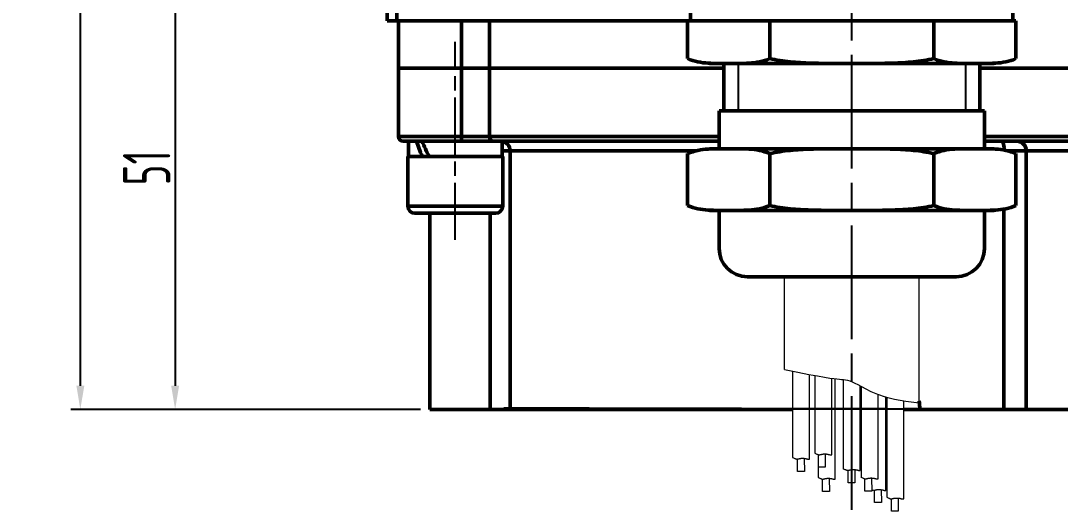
# Model space of a CAD drawing. Header units: millimetres. Extents: x 3338 to 4235, y 1659 to 2315.
# Drawn here: x 3874.8 to 3984.5, y 1946.7 to 1998.4 of the extents above; entities that cross this region are included whole.
import ezdxf

# ---------------------------------------------------------------- set-up
doc = ezdxf.new("R2010")
doc.units = ezdxf.units.MM
for name, pattern in [('AM_ISO08W050', [18, 12, -1.5, 3, -1.5]), ('AM_ISO08W050x2', [9, 6, -0.75, 1.5, -0.75]), ('DIVIDE2', [15.875, 6.35, -3.175, 0, -3.175, 0, -3.175])]:
    doc.linetypes.add(name, pattern=pattern)
doc.layers.add('2-粗实线', color=4, linetype='Continuous')
for name, color, linetype, lineweight in [('4-尺寸线', 7, 'Continuous', 15), ('AM_5', 3, 'Continuous', 25), ('AM_7', 4, 'AM_ISO08W050', 25), ('AM_BOR', 7, 'Continuous', 50), ('双点划线', 6, 'DIVIDE2', 13)]:
    doc.layers.add(name, color=color, linetype=linetype, lineweight=lineweight)
doc.styles.add('工程字', font='gbenor.shx', dxfattribs={"width": 0.707, "bigfont": 'hztxt.shx'})
doc.dimstyles.new('AM_GB$0', dxfattribs={"dimtxt": 3.5, "dimasz": 2.5, "dimexe": 1, "dimexo": 1, "dimgap": 0.5, "dimtad": 1, "dimdsep": 46, "dimtxsty": '工程字', "dimcen": 0, "dimclrd": 256, "dimclre": 256, "dimclrt": 2, "dimadec": 0, "dimazin": 2, "dimtp": 0.1, "dimtm": 0.1, "dimtfac": 0.71, "dimtmove": 0, "dimatfit": 3, "dimfxl": 0, "dimlwd": -1, "dimlwe": -1, "dimarcsym": 0})

# ---------------------------------------------------------------- blocks, each defined once
blk = doc.blocks.new('*D7')
at = {"layer": 'AM_5', "transparency": 16777216}
for p, q in [((3910.7, 2075.43), (3880.1, 2075.43)), ((3881.1, 2072.93), (3881.1, 1959.93)), ((3916.98, 1957.43), (3880.1, 1957.43))]:
    blk.add_line(p, q, dxfattribs=at)
for points in [[(3880.69, 2072.93), (3881.52, 2072.93), (3881.1, 2075.43)], [(3880.69, 1959.93), (3881.52, 1959.93), (3881.1, 1957.43)]]:
    blk.add_solid(points, dxfattribs=at)
at = {"layer": 'Defpoints', "color": 0}
for p in [(3911.7, 2075.43), (3881.1, 1957.43), (3917.98, 1957.43)]:
    blk.add_point(p, dxfattribs=at)
at = {"layer": 'AM_5', "color": 2, "transparency": 16777216, "insert": (3878.1, 2016.43), "char_height": 5, "attachment_point": 5, "rotation": 90, "style": '工程字'}
blk.add_mtext('118', dxfattribs=at)
blk = doc.blocks.new('*D8')
at = {"layer": 'AM_5', "transparency": 16777216}
for p, q in [((3898.19, 2008.43), (3890.1, 2008.43)), ((3891.1, 2005.93), (3891.1, 1959.93)), ((3916.98, 1957.43), (3890.1, 1957.43))]:
    blk.add_line(p, q, dxfattribs=at)
for points in [[(3890.69, 2005.93), (3891.52, 2005.93), (3891.1, 2008.43)], [(3890.69, 1959.93), (3891.52, 1959.93), (3891.1, 1957.43)]]:
    blk.add_solid(points, dxfattribs=at)
at = {"layer": 'Defpoints', "color": 0}
for p in [(3899.19, 2008.43), (3891.1, 1957.43), (3917.98, 1957.43)]:
    blk.add_point(p, dxfattribs=at)
at = {"layer": 'AM_5', "color": 2, "transparency": 16777216, "insert": (3888.1, 1982.93), "char_height": 5, "attachment_point": 5, "rotation": 90, "style": '工程字'}
blk.add_mtext('51', dxfattribs=at)

msp = doc.modelspace()

# ---------------------------------------------------------------- linework, layer by layer
at = {"color": 7, "linetype": 'Continuous', "lineweight": 25}
msp.add_line((3979.021, 1957.461), (3979.039, 1957.462), dxfattribs=at)
at = {"color": 7, "linetype": 'Continuous', "lineweight": 25, "flags": 128}
for points in [[(3975.455, 1957.469), (3974.765, 1957.47), (3974.079, 1957.472), (3973.396, 1957.473), (3972.717, 1957.475), (3972.042, 1957.476), (3971.371, 1957.478), (3970.704, 1957.479), (3970.042, 1957.48)], [(3975.455, 1957.469), (3976.197, 1957.467), (3976.884, 1957.465), (3977.498, 1957.464), (3978.025, 1957.463), (3978.449, 1957.462), (3978.762, 1957.461), (3978.954, 1957.461), (3979.021, 1957.461)]]:
    msp.add_lwpolyline(points, dxfattribs=at)
at = {"layer": '2-粗实线', "color": 0, "lineweight": 30}
msp.add_line((3939.567, 1957.545), (3935.834, 1957.553), dxfattribs=at)
at = {"layer": '2-粗实线', "color": 0, "lineweight": 30, "flags": 128}
for points in [[(3935.834, 1957.553), (3934.789, 1957.556), (3933.754, 1957.558), (3932.742, 1957.56), (3931.763, 1957.562), (3930.828, 1957.564), (3929.947, 1957.566), (3929.131, 1957.568), (3928.387, 1957.57), (3927.725, 1957.571), (3927.15, 1957.572), (3926.671, 1957.573), (3926.291, 1957.574), (3926.015, 1957.574), (3925.846, 1957.575), (3925.787, 1957.575), (3925.787, 1957.575)], [(3939.567, 1957.545), (3940.361, 1957.543), (3941.135, 1957.541), (3941.871, 1957.54), (3942.548, 1957.538), (3943.151, 1957.537), (3943.663, 1957.536), (3944.072, 1957.535), (3944.367, 1957.535)], [(3946.412, 1957.531), (3946.12, 1957.531), (3945.838, 1957.532), (3945.567, 1957.532), (3945.306, 1957.533), (3945.055, 1957.533), (3944.815, 1957.534), (3944.586, 1957.534), (3944.367, 1957.535)], [(3946.412, 1957.531), (3947.37, 1957.529), (3948.43, 1957.527), (3949.591, 1957.524), (3950.85, 1957.522), (3952.203, 1957.519), (3953.646, 1957.516), (3955.177, 1957.513), (3956.791, 1957.509), (3958.484, 1957.506), (3960.251, 1957.502), (3962.088, 1957.498), (3963.991, 1957.494), (3965.954, 1957.489), (3967.973, 1957.485), (3970.042, 1957.48)], [(3985.015, 1957.449), (3984.08, 1957.451), (3983.2, 1957.453), (3982.383, 1957.455), (3981.64, 1957.457), (3980.977, 1957.458), (3980.403, 1957.459), (3979.923, 1957.46), (3979.543, 1957.461), (3979.268, 1957.461), (3979.099, 1957.462), (3979.039, 1957.462)]]:
    msp.add_lwpolyline(points, dxfattribs=at)
at = {"layer": '4-尺寸线'}
msp.add_line((3926.015, 1957.574), (4051.656, 1957.291), dxfattribs=at)
at = {"layer": 'AM_5'}
for p, q in [((3950.484, 1993.931), (3950.484, 1988.931)), ((3974.484, 1993.931), (3974.484, 1988.931))]:
    msp.add_line(p, q, dxfattribs=at)
at = {"layer": 'AM_7'}
msp.add_line((3962.484, 1946.843), (3962.484, 2012.378), dxfattribs=at)
at = {"layer": 'AM_7', "linetype": 'AM_ISO08W050x2'}
msp.add_line((3920.655, 1975.337), (3920.655, 1996.225), dxfattribs=at)
at = {"layer": 'AM_BOR'}
for p, q in [((3945.484, 2022.931), (3945.484, 1998.431)), ((3914.484, 2018.431), (3914.484, 1998.431)), ((3979.484, 1998.431), (3979.484, 2007.65)), ((3913.484, 2000.431), (3913.484, 1998.431)), ((3914.484, 1998.431), (3913.484, 1998.431)), ((3914.484, 1998.431), (3920.984, 1998.431)), ((3914.655, 1998.431), (3914.655, 1993.431)), ((3924.862, 1998.431), (3920.984, 1998.431)), ((3921.309, 1998.431), (3921.309, 1993.431)), ((3924.263, 1998.431), (3924.263, 1993.431)), ((3945.484, 1998.431), (3924.862, 1998.431)), ((3945.163, 1994.444), (3945.163, 1998.431)), ((3953.824, 1998.431), (3945.163, 1998.431)), ((3945.484, 1998.431), (3979.484, 1998.431)), ((3953.824, 1994.444), (3953.824, 1998.431)), ((3971.144, 1998.431), (3953.824, 1998.431)), ((3979.804, 1998.431), (3971.144, 1998.431)), ((3971.144, 1994.444), (3971.144, 1998.431)), ((3979.804, 1994.444), (3979.804, 1998.431)), ((3914.655, 1993.431), (3914.655, 1986.231)), ((3921.309, 1993.431), (3914.655, 1993.431)), ((3921.309, 1986.231), (3921.309, 1993.431)), ((3921.309, 1993.431), (3924.263, 1993.431)), ((3924.263, 1993.431), (3924.263, 1986.231)), ((3924.263, 1993.431), (3948.984, 1993.431)), ((3947.484, 1993.931), (3949.493, 1993.931)), ((3948.984, 1993.931), (3948.984, 1988.931)), ((3949.493, 1993.931), (3962.484, 1993.931)), ((3962.484, 1993.931), (3975.474, 1993.931)), ((3975.474, 1993.931), (3977.484, 1993.931)), ((3975.984, 1988.931), (3975.984, 1993.931)), ((3975.984, 1993.431), (4002.984, 1993.431)), ((3948.484, 1988.931), (3948.484, 1984.931)), ((3976.484, 1988.931), (3948.484, 1988.931)), ((3976.484, 1984.931), (3976.484, 1988.931)), ((3914.655, 1986.231), (3921.309, 1986.231)), ((3921.255, 1985.731), (3915.155, 1985.731)), ((3915.715, 1985.731), (3915.715, 1984.131)), ((3924.7, 1985.731), (3921.255, 1985.731)), ((3921.309, 1986.231), (3924.263, 1986.231)), ((3924.263, 1986.231), (3948.484, 1986.231)), ((3948.484, 1985.731), (3924.7, 1985.731)), ((3925.595, 1984.131), (3925.595, 1985.731)), ((3976.484, 1986.231), (4002.484, 1986.231)), ((4002.484, 1985.731), (3976.484, 1985.731)), ((3926.429, 1984.731), (3925.595, 1984.731)), ((3926.429, 1984.731), (3926.429, 1957.431)), ((3946.091, 1984.731), (3926.429, 1984.731)), ((3947.484, 1984.931), (3949.493, 1984.931)), ((3949.493, 1984.931), (3962.484, 1984.931)), ((3962.484, 1984.931), (3975.474, 1984.931)), ((3975.474, 1984.931), (3977.484, 1984.931)), ((3980.877, 1984.731), (3978.876, 1984.731)), ((3998.09, 1984.731), (3980.877, 1984.731)), ((3980.877, 1984.731), (3980.877, 1957.431)), ((3915.655, 1984.131), (3915.655, 1978.881)), ((3915.655, 1984.131), (3925.655, 1984.131)), ((3925.655, 1978.881), (3925.655, 1984.131)), ((3945.163, 1978.944), (3945.163, 1984.419)), ((3953.824, 1978.944), (3953.824, 1984.419)), ((3971.144, 1978.944), (3971.144, 1984.419)), ((3979.804, 1978.944), (3979.804, 1984.419)), ((3915.655, 1978.881), (3925.655, 1978.881)), ((3924.905, 1978.131), (3916.405, 1978.131)), ((3917.984, 1978.131), (3917.984, 1957.431)), ((3924.351, 1957.431), (3924.351, 1978.131)), ((3947.484, 1978.431), (3949.493, 1978.431)), ((3948.484, 1978.431), (3948.484, 1974.431)), ((3949.493, 1978.431), (3962.484, 1978.431)), ((3962.484, 1978.431), (3975.474, 1978.431)), ((3975.474, 1978.431), (3977.484, 1978.431)), ((3976.484, 1974.431), (3976.484, 1978.431)), ((3978.522, 1957.431), (3978.522, 1978.562)), ((3973.484, 1971.431), (3951.484, 1971.431)), ((3924.351, 1957.431), (3917.984, 1957.431)), ((3926.429, 1957.431), (3924.351, 1957.431)), ((3926.429, 1957.431), (3956.244, 1957.431)), ((3967.957, 1957.431), (3969.686, 1957.431)), ((3969.686, 1957.431), (3978.522, 1957.431)), ((3980.877, 1957.431), (3978.522, 1957.431)), ((3998.09, 1957.431), (3980.877, 1957.431))]:
    msp.add_line(p, q, dxfattribs=at)
for centre, radius, start, end in [((3915.155, 1986.231), 0.5, 180, 270), ((3920.122, 1986.108), 1.193, 341.6113, 5.94036), ((3924.734, 1986.202), 0.472, 176.45259, 265.94801), ((3925.435, 1984.738), 0.995, 359.62188, 80.74781), ((3976.934, 1984.974), 1.607, 353.76233, 28.12537), ((3979.899, 1984.753), 0.979, 358.74792, 88.69066), ((3916.405, 1978.881), 0.75, 180, 270), ((3924.905, 1978.881), 0.75, 270, 0), ((3951.484, 1974.431), 3, 180, 270), ((3973.484, 1974.431), 3, 270, 0)]:
    msp.add_arc(centre, radius, start, end, dxfattribs=at)
for centre, start_param, end_param in [((3920.655, 1984.131), 1.2218177, 1.409921), ((3920.655, 1985.731), 1.409921, 1.5980244)]:
    msp.add_ellipse(centre, major_axis=(-4.008, 8.446), ratio=0.3419987, start_param=start_param, end_param=end_param, dxfattribs=at)
for points, knots in [([(3945.163, 1994.444), (3945.52, 1994.278), (3945.879, 1994.172), (3946.599, 1994.027), (3946.96, 1993.988), (3947.683, 1993.943), (3948.045, 1993.936), (3948.769, 1993.931), (3949.131, 1993.931), (3949.493, 1993.931)], [0, 0, 0, 0, 0.25, 0.25, 0.5, 0.5, 0.75, 0.75, 1, 1, 1, 1]), ([(3949.493, 1993.931), (3949.856, 1993.931), (3950.218, 1993.931), (3950.942, 1993.936), (3951.304, 1993.943), (3952.026, 1993.988), (3952.387, 1994.027), (3953.107, 1994.172), (3953.466, 1994.278), (3953.824, 1994.444)], [0, 0, 0, 0, 0.25, 0.25, 0.5, 0.5, 0.75, 0.75, 1, 1, 1, 1]), ([(3953.824, 1994.444), (3954.531, 1994.28), (3955.246, 1994.173), (3956.683, 1994.028), (3957.405, 1993.989), (3958.854, 1993.943), (3959.58, 1993.937), (3960.669, 1993.932), (3961.032, 1993.932), (3961.576, 1993.931), (3961.758, 1993.931), (3962.121, 1993.931), (3962.304, 1993.931), (3962.484, 1993.931)], [0, 0, 0, 0, 0.25, 0.25, 0.5, 0.5, 0.75, 0.75, 0.875, 0.875, 0.9375, 0.9375, 1, 1, 1, 1]), ([(3962.484, 1993.931), (3963.208, 1993.931), (3963.932, 1993.931), (3965.38, 1993.936), (3966.103, 1993.943), (3967.549, 1993.988), (3968.272, 1994.027), (3969.353, 1994.136), (3969.713, 1994.181), (3970.431, 1994.294), (3970.791, 1994.362), (3971.144, 1994.444)], [0, 0, 0, 0, 0.25, 0.25, 0.5, 0.5, 0.75, 0.75, 0.875, 0.875, 1, 1, 1, 1]), ([(3971.144, 1994.444), (3971.501, 1994.278), (3971.86, 1994.172), (3972.58, 1994.027), (3972.941, 1993.988), (3973.664, 1993.943), (3974.026, 1993.936), (3974.75, 1993.931), (3975.112, 1993.931), (3975.474, 1993.931)], [0, 0, 0, 0, 0.25, 0.25, 0.5, 0.5, 0.75, 0.75, 1, 1, 1, 1]), ([(3975.474, 1993.931), (3975.836, 1993.931), (3976.198, 1993.931), (3976.922, 1993.936), (3977.284, 1993.943), (3978.007, 1993.988), (3978.368, 1994.027), (3979.088, 1994.172), (3979.447, 1994.278), (3979.804, 1994.444)], [0, 0, 0, 0, 0.25, 0.25, 0.5, 0.5, 0.75, 0.75, 1, 1, 1, 1]), ([(3949.493, 1984.931), (3949.131, 1984.931), (3948.769, 1984.932), (3948.045, 1984.926), (3947.683, 1984.919), (3946.96, 1984.874), (3946.599, 1984.836), (3945.88, 1984.691), (3945.521, 1984.585), (3945.163, 1984.419)], [0, 0, 0, 0, 0.25, 0.25, 0.5, 0.5, 0.75, 0.75, 1, 1, 1, 1]), ([(3953.824, 1984.419), (3953.466, 1984.585), (3953.107, 1984.691), (3952.388, 1984.836), (3952.027, 1984.874), (3951.304, 1984.919), (3950.942, 1984.926), (3950.218, 1984.932), (3949.856, 1984.931), (3949.493, 1984.931)], [0, 0, 0, 0, 0.25, 0.25, 0.5, 0.5, 0.75, 0.75, 1, 1, 1, 1]), ([(3962.484, 1984.931), (3961.76, 1984.931), (3961.036, 1984.932), (3959.588, 1984.926), (3958.864, 1984.919), (3957.418, 1984.874), (3956.696, 1984.836), (3955.615, 1984.727), (3955.255, 1984.682), (3954.536, 1984.569), (3954.177, 1984.501), (3953.824, 1984.419)], [0, 0, 0, 0, 0.25, 0.25, 0.5, 0.5, 0.75, 0.75, 0.875, 0.875, 1, 1, 1, 1]), ([(3971.144, 1984.419), (3970.436, 1984.583), (3969.722, 1984.689), (3968.285, 1984.835), (3967.563, 1984.874), (3966.114, 1984.919), (3965.387, 1984.926), (3964.299, 1984.931), (3963.936, 1984.931), (3963.391, 1984.931), (3963.21, 1984.931), (3962.847, 1984.931), (3962.664, 1984.931), (3962.484, 1984.931)], [0, 0, 0, 0, 0.25, 0.25, 0.5, 0.5, 0.75, 0.75, 0.875, 0.875, 0.9375, 0.9375, 1, 1, 1, 1]), ([(3975.474, 1984.931), (3975.112, 1984.931), (3974.75, 1984.932), (3974.026, 1984.926), (3973.664, 1984.919), (3972.941, 1984.874), (3972.58, 1984.836), (3971.86, 1984.691), (3971.501, 1984.585), (3971.144, 1984.419)], [0, 0, 0, 0, 0.25, 0.25, 0.5, 0.5, 0.75, 0.75, 1, 1, 1, 1]), ([(3979.804, 1984.419), (3979.447, 1984.585), (3979.088, 1984.691), (3978.368, 1984.836), (3978.007, 1984.874), (3977.284, 1984.919), (3976.923, 1984.926), (3976.198, 1984.932), (3975.836, 1984.931), (3975.474, 1984.931)], [0, 0, 0, 0, 0.25, 0.25, 0.5, 0.5, 0.75, 0.75, 1, 1, 1, 1]), ([(3945.163, 1978.944), (3945.52, 1978.778), (3945.879, 1978.672), (3946.599, 1978.527), (3946.96, 1978.488), (3947.683, 1978.443), (3948.045, 1978.436), (3948.769, 1978.431), (3949.131, 1978.431), (3949.493, 1978.431)], [0, 0, 0, 0, 0.25, 0.25, 0.5, 0.5, 0.75, 0.75, 1, 1, 1, 1]), ([(3949.493, 1978.431), (3949.856, 1978.431), (3950.218, 1978.431), (3950.942, 1978.436), (3951.304, 1978.443), (3952.026, 1978.488), (3952.387, 1978.527), (3953.107, 1978.672), (3953.466, 1978.778), (3953.824, 1978.944)], [0, 0, 0, 0, 0.25, 0.25, 0.5, 0.5, 0.75, 0.75, 1, 1, 1, 1]), ([(3953.824, 1978.944), (3954.531, 1978.78), (3955.246, 1978.673), (3956.683, 1978.528), (3957.405, 1978.489), (3958.854, 1978.443), (3959.58, 1978.437), (3960.669, 1978.432), (3961.032, 1978.432), (3961.576, 1978.431), (3961.758, 1978.431), (3962.121, 1978.431), (3962.304, 1978.431), (3962.484, 1978.431)], [0, 0, 0, 0, 0.25, 0.25, 0.5, 0.5, 0.75, 0.75, 0.875, 0.875, 0.9375, 0.9375, 1, 1, 1, 1]), ([(3962.484, 1978.431), (3963.208, 1978.431), (3963.932, 1978.431), (3965.38, 1978.436), (3966.103, 1978.443), (3967.549, 1978.488), (3968.272, 1978.527), (3969.353, 1978.636), (3969.713, 1978.681), (3970.431, 1978.794), (3970.791, 1978.862), (3971.144, 1978.944)], [0, 0, 0, 0, 0.25, 0.25, 0.5, 0.5, 0.75, 0.75, 0.875, 0.875, 1, 1, 1, 1]), ([(3971.144, 1978.944), (3971.501, 1978.778), (3971.86, 1978.672), (3972.58, 1978.527), (3972.941, 1978.488), (3973.664, 1978.443), (3974.026, 1978.436), (3974.75, 1978.431), (3975.112, 1978.431), (3975.474, 1978.431)], [0, 0, 0, 0, 0.25, 0.25, 0.5, 0.5, 0.75, 0.75, 1, 1, 1, 1]), ([(3975.474, 1978.431), (3975.836, 1978.431), (3976.198, 1978.431), (3976.922, 1978.436), (3977.284, 1978.443), (3978.007, 1978.488), (3978.368, 1978.527), (3979.088, 1978.672), (3979.447, 1978.778), (3979.804, 1978.944)], [0, 0, 0, 0, 0.25, 0.25, 0.5, 0.5, 0.75, 0.75, 1, 1, 1, 1])]:
    msp.add_open_spline(points, degree=3, knots=knots, dxfattribs=at)
msp.add_open_spline([(3969.686, 1957.431), (3969.658, 1957.734), (3969.63, 1958.037), (3969.584, 1958.336)], degree=3, dxfattribs=at)
at = {"layer": '双点划线', "linetype": 'DIVIDE2', "ltscale": 4}
for p, q in [((3955.384, 1961.638), (3955.384, 1971.431)), ((3969.584, 1958.121), (3969.584, 1971.431)), ((3956.244, 1961.468), (3956.244, 1952.364)), ((3958.036, 1952.201), (3958.036, 1961.092)), ((3958.579, 1961.021), (3958.579, 1952.821)), ((3960.329, 1960.726), (3960.329, 1952.645)), ((3960.74, 1950.091), (3960.74, 1960.671)), ((3961.588, 1960.585), (3961.588, 1951.132)), ((3963.38, 1951.018), (3963.38, 1959.908)), ((3963.461, 1959.863), (3963.461, 1950.236)), ((3965.253, 1950.121), (3965.253, 1959.011)), ((3966.084, 1948.907), (3966.084, 1958.815)), ((3966.165, 1958.741), (3966.165, 1948.173)), ((3967.957, 1948.01), (3967.957, 1958.345)), ((3958.948, 1952.669), (3958.948, 1950.254))]:
    msp.add_line(p, q, dxfattribs=at)
at = {"layer": '双点划线'}
for p, q in [((3956.771, 1950.897), (3956.771, 1952.206)), ((3957.47, 1952.28), (3957.484, 1950.897)), ((3958.975, 1951.336), (3958.975, 1952.645)), ((3959.674, 1952.718), (3959.688, 1951.336)), ((3957.484, 1950.897), (3956.771, 1950.897)), ((3959.688, 1951.336), (3958.975, 1951.336)), ((3962.097, 1949.712), (3962.097, 1951.021)), ((3962.796, 1951.094), (3962.81, 1949.712)), ((3959.406, 1948.779), (3959.406, 1950.088)), ((3960.106, 1950.162), (3960.119, 1948.779)), ((3962.81, 1949.712), (3962.097, 1949.712)), ((3963.872, 1948.802), (3963.872, 1950.11)), ((3964.572, 1950.184), (3964.585, 1948.802)), ((3960.119, 1948.779), (3959.406, 1948.779)), ((3964.585, 1948.802), (3963.872, 1948.802)), ((3964.894, 1947.607), (3964.894, 1948.916)), ((3965.593, 1948.989), (3965.607, 1947.607)), ((3965.607, 1947.607), (3964.894, 1947.607)), ((3966.674, 1946.705), (3966.674, 1948.013)), ((3967.374, 1948.087), (3967.387, 1946.705)), ((3967.387, 1946.705), (3966.674, 1946.705))]:
    msp.add_line(p, q, dxfattribs=at)
at = {"layer": '双点划线', "linetype": 'DIVIDE2'}
msp.add_lwpolyline([(3955.384, 1961.638), (3956.806, 1961.357), (3957.959, 1961.136), (3958.88, 1960.966), (3959.6, 1960.84), (3960.156, 1960.751), (3960.581, 1960.69), (3960.909, 1960.651), (3961.175, 1960.624), (3961.409, 1960.603), (3961.625, 1960.582), (3961.833, 1960.552), (3962.044, 1960.509), (3962.267, 1960.444), (3962.514, 1960.352), (3962.793, 1960.225), (3963.115, 1960.058), (3963.492, 1959.846), (3963.946, 1959.6), (3964.5, 1959.332), (3965.177, 1959.055), (3966.001, 1958.783), (3966.994, 1958.528), (3968.181, 1958.303), (3969.584, 1958.121)], dxfattribs=at)
at = {"layer": '双点划线', "linetype": 'DIVIDE2', "ltscale": 4}
for points in [[(3958.579, 1952.821), (3958.666, 1952.789), (3958.738, 1952.76), (3958.796, 1952.735), (3958.844, 1952.713), (3958.884, 1952.695), (3958.917, 1952.68), (3958.948, 1952.669), (3958.977, 1952.661), (3959.008, 1952.657), (3959.04, 1952.657), (3959.073, 1952.659), (3959.106, 1952.663), (3959.14, 1952.669), (3959.173, 1952.676), (3959.206, 1952.683), (3959.238, 1952.691), (3959.27, 1952.699), (3959.3, 1952.706), (3959.33, 1952.713), (3959.36, 1952.72), (3959.391, 1952.726), (3959.422, 1952.731), (3959.455, 1952.736), (3959.489, 1952.74), (3959.525, 1952.743), (3959.562, 1952.745), (3959.601, 1952.746), (3959.642, 1952.746), (3959.682, 1952.745), (3959.723, 1952.743), (3959.765, 1952.74), (3959.806, 1952.737), (3959.846, 1952.731), (3959.886, 1952.725), (3959.925, 1952.718), (3959.964, 1952.711), (3960.002, 1952.702), (3960.04, 1952.694), (3960.077, 1952.684), (3960.113, 1952.675), (3960.149, 1952.665), (3960.184, 1952.656), (3960.219, 1952.649), (3960.252, 1952.643), (3960.284, 1952.641), (3960.315, 1952.642), (3960.344, 1952.647), (3960.371, 1952.658)], [(3956.244, 1952.364), (3956.331, 1952.332), (3956.402, 1952.303), (3956.461, 1952.278), (3956.508, 1952.256), (3956.548, 1952.238), (3956.582, 1952.223), (3956.612, 1952.212), (3956.642, 1952.204), (3956.673, 1952.201), (3956.705, 1952.2), (3956.737, 1952.202), (3956.771, 1952.206), (3956.804, 1952.212), (3956.838, 1952.219), (3956.871, 1952.227), (3956.903, 1952.235), (3956.934, 1952.242), (3956.964, 1952.25), (3956.995, 1952.257), (3957.025, 1952.263), (3957.055, 1952.269), (3957.087, 1952.274), (3957.119, 1952.279), (3957.153, 1952.283), (3957.189, 1952.286), (3957.227, 1952.288), (3957.266, 1952.289), (3957.306, 1952.289), (3957.347, 1952.288), (3957.388, 1952.287), (3957.429, 1952.284), (3957.47, 1952.28), (3957.51, 1952.275), (3957.55, 1952.269), (3957.59, 1952.262), (3957.628, 1952.254), (3957.667, 1952.246), (3957.704, 1952.237), (3957.741, 1952.228), (3957.778, 1952.218), (3957.814, 1952.208), (3957.849, 1952.2), (3957.883, 1952.192), (3957.916, 1952.187), (3957.948, 1952.184), (3957.979, 1952.185), (3958.008, 1952.191), (3958.036, 1952.201)], [(3961.588, 1951.18), (3961.675, 1951.148), (3961.746, 1951.119), (3961.805, 1951.094), (3961.853, 1951.072), (3961.892, 1951.054), (3961.926, 1951.039), (3961.956, 1951.028), (3961.986, 1951.021), (3962.017, 1951.017), (3962.049, 1951.016), (3962.082, 1951.018), (3962.115, 1951.022), (3962.148, 1951.028), (3962.182, 1951.035), (3962.215, 1951.043), (3962.247, 1951.051), (3962.278, 1951.059), (3962.309, 1951.066), (3962.339, 1951.073), (3962.369, 1951.079), (3962.399, 1951.085), (3962.431, 1951.091), (3962.463, 1951.095), (3962.497, 1951.099), (3962.533, 1951.102), (3962.571, 1951.104), (3962.61, 1951.105), (3962.65, 1951.105), (3962.691, 1951.105), (3962.732, 1951.103), (3962.773, 1951.1), (3962.814, 1951.096), (3962.855, 1951.091), (3962.894, 1951.085), (3962.934, 1951.078), (3962.973, 1951.07), (3963.011, 1951.062), (3963.048, 1951.053), (3963.085, 1951.044), (3963.122, 1951.034), (3963.158, 1951.025), (3963.193, 1951.016), (3963.227, 1951.008), (3963.26, 1951.003), (3963.293, 1951), (3963.323, 1951.001), (3963.352, 1951.007), (3963.38, 1951.018)], [(3958.948, 1950.254), (3959.035, 1950.221), (3959.106, 1950.193), (3959.165, 1950.167), (3959.212, 1950.145), (3959.252, 1950.127), (3959.286, 1950.112), (3959.316, 1950.101), (3959.346, 1950.094), (3959.377, 1950.09), (3959.409, 1950.089), (3959.441, 1950.091), (3959.475, 1950.095), (3959.508, 1950.101), (3959.542, 1950.108), (3959.575, 1950.116), (3959.607, 1950.124), (3959.638, 1950.132), (3959.668, 1950.139), (3959.699, 1950.146), (3959.729, 1950.153), (3959.759, 1950.158), (3959.791, 1950.164), (3959.823, 1950.168), (3959.857, 1950.172), (3959.893, 1950.175), (3959.931, 1950.177), (3959.97, 1950.178), (3960.01, 1950.179), (3960.051, 1950.178), (3960.092, 1950.176), (3960.133, 1950.173), (3960.174, 1950.169), (3960.214, 1950.164), (3960.254, 1950.158), (3960.294, 1950.151), (3960.332, 1950.143), (3960.371, 1950.135), (3960.408, 1950.126), (3960.445, 1950.117), (3960.482, 1950.107), (3960.518, 1950.098), (3960.553, 1950.089), (3960.587, 1950.081), (3960.62, 1950.076), (3960.652, 1950.073), (3960.683, 1950.075), (3960.712, 1950.08), (3960.74, 1950.091)], [(3963.461, 1950.284), (3963.548, 1950.252), (3963.62, 1950.223), (3963.678, 1950.198), (3963.726, 1950.176), (3963.766, 1950.157), (3963.799, 1950.143), (3963.83, 1950.132), (3963.86, 1950.124), (3963.89, 1950.12), (3963.922, 1950.119), (3963.955, 1950.121), (3963.988, 1950.126), (3964.022, 1950.131), (3964.055, 1950.138), (3964.088, 1950.146), (3964.121, 1950.154), (3964.152, 1950.162), (3964.182, 1950.169), (3964.212, 1950.176), (3964.242, 1950.183), (3964.273, 1950.189), (3964.304, 1950.194), (3964.337, 1950.199), (3964.371, 1950.202), (3964.407, 1950.205), (3964.445, 1950.207), (3964.484, 1950.209), (3964.524, 1950.209), (3964.564, 1950.208), (3964.605, 1950.206), (3964.647, 1950.203), (3964.688, 1950.199), (3964.728, 1950.194), (3964.768, 1950.188), (3964.807, 1950.181), (3964.846, 1950.174), (3964.884, 1950.165), (3964.922, 1950.156), (3964.959, 1950.147), (3964.995, 1950.138), (3965.031, 1950.128), (3965.066, 1950.119), (3965.101, 1950.112), (3965.134, 1950.106), (3965.166, 1950.104), (3965.197, 1950.105), (3965.226, 1950.11), (3965.253, 1950.121)], [(3964.584, 1948.949), (3964.596, 1948.943), (3964.63, 1948.929), (3964.66, 1948.917), (3964.69, 1948.91), (3964.721, 1948.906), (3964.753, 1948.905), (3964.786, 1948.907), (3964.819, 1948.911), (3964.852, 1948.917), (3964.886, 1948.924), (3964.919, 1948.932), (3964.951, 1948.94), (3964.982, 1948.948), (3965.013, 1948.955), (3965.043, 1948.962), (3965.073, 1948.969), (3965.103, 1948.975), (3965.135, 1948.98), (3965.167, 1948.985), (3965.201, 1948.988), (3965.237, 1948.991), (3965.275, 1948.993), (3965.314, 1948.995), (3965.354, 1948.995), (3965.395, 1948.994), (3965.436, 1948.992), (3965.477, 1948.989), (3965.518, 1948.985), (3965.559, 1948.98), (3965.598, 1948.974), (3965.638, 1948.967), (3965.677, 1948.96), (3965.715, 1948.951), (3965.752, 1948.942), (3965.789, 1948.933), (3965.826, 1948.924), (3965.862, 1948.914), (3965.897, 1948.905), (3965.931, 1948.898), (3965.964, 1948.892), (3965.997, 1948.89), (3966.027, 1948.891), (3966.056, 1948.896), (3966.084, 1948.907)], [(3966.165, 1948.173), (3966.252, 1948.141), (3966.324, 1948.112), (3966.382, 1948.087), (3966.43, 1948.065), (3966.47, 1948.047), (3966.503, 1948.032), (3966.534, 1948.021), (3966.564, 1948.013), (3966.594, 1948.01), (3966.626, 1948.009), (3966.659, 1948.011), (3966.692, 1948.015), (3966.726, 1948.021), (3966.759, 1948.028), (3966.792, 1948.036), (3966.825, 1948.044), (3966.856, 1948.051), (3966.886, 1948.059), (3966.916, 1948.066), (3966.946, 1948.072), (3966.977, 1948.078), (3967.008, 1948.083), (3967.041, 1948.088), (3967.075, 1948.092), (3967.111, 1948.095), (3967.149, 1948.097), (3967.188, 1948.098), (3967.228, 1948.098), (3967.268, 1948.097), (3967.309, 1948.096), (3967.351, 1948.093), (3967.392, 1948.089), (3967.432, 1948.084), (3967.472, 1948.078), (3967.511, 1948.071), (3967.55, 1948.063), (3967.588, 1948.055), (3967.626, 1948.046), (3967.663, 1948.037), (3967.699, 1948.027), (3967.735, 1948.017), (3967.77, 1948.009), (3967.805, 1948.001), (3967.838, 1947.996), (3967.87, 1947.993), (3967.901, 1947.994), (3967.93, 1948), (3967.957, 1948.01)]]:
    msp.add_lwpolyline(points, dxfattribs=at)

# ---------------------------------------------------------------- dimensions: what is measured, and where the dimension line sits
at = {"layer": 'AM_5'}
dim = msp.add_linear_dim(base=(3881.102, 1957.431), p1=(3911.696, 2075.431), p2=(3917.984, 1957.431), angle=90, dimstyle='AM_GB$0', override={"dimtxt": 5}, dxfattribs=at)
dim.commit()
dim.dimension.update_dxf_attribs({"geometry": '*D7', "text_midpoint": (3881.102, 2016.431), "dimtype": 160})
dim = msp.add_linear_dim(base=(3891.102, 1957.431), p1=(3899.19, 2008.431), p2=(3917.984, 1957.431), angle=90, dimstyle='AM_GB$0', override={"dimtxt": 5}, dxfattribs=at)
dim.commit()
dim.dimension.update_dxf_attribs({"geometry": '*D8', "text_midpoint": (3888.102, 1982.931)})

doc.saveas('drawing.dxf')
